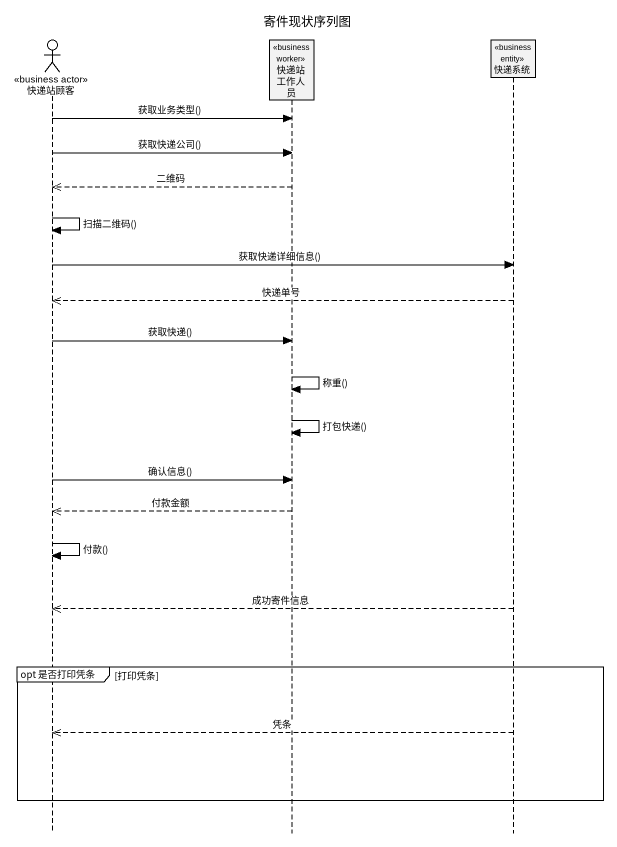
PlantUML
@startuml
title 寄件现状序列图
hide footbox
actor 快递站顾客 <<business actor>>
participant 快递站工作人员 <<business worker>>
participant 快递系统 <<business entity>>

快递站顾客 -> 快递站工作人员 : 获取业务类型()
快递站顾客 -> 快递站工作人员 : 获取快递公司()
快递站工作人员 -->> 快递站顾客 : 二维码
快递站顾客 -> 快递站顾客 : 扫描二维码()
快递站顾客 -> 快递系统 : 获取快递详细信息()
快递系统 -->> 快递站顾客 : 快递单号
快递站顾客 -> 快递站工作人员 : 获取快递()
快递站工作人员 -> 快递站工作人员 : 称重()
快递站工作人员 -> 快递站工作人员 : 打包快递()
快递站顾客 -> 快递站工作人员 : 确认信息()
快递站工作人员 -->> 快递站顾客 : 付款金额
快递站顾客 -> 快递站顾客 : 付款()
快递系统 -->> 快递站顾客 : 成功寄件信息
group opt 是否打印凭条 [打印凭条]
  快递系统 -->> 快递站顾客 : 凭条
end
@enduml
